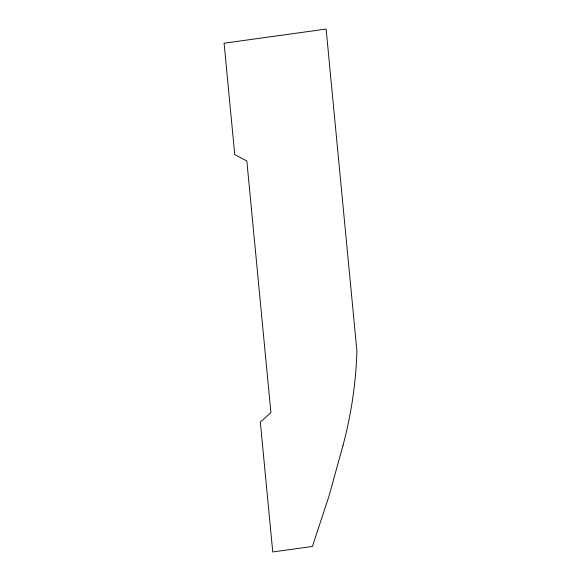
<?xml version="1.0" encoding="UTF-8"?>
<svg xmlns="http://www.w3.org/2000/svg" width="581" height="581" viewBox="0 0 581 581"><rect width="100%" height="100%" fill="white"/><g stroke="black" fill="none" stroke-linecap="round" stroke-linejoin="round"><path stroke-width="0.87" d="M342.979 445.547L328.999 496.08L312.425 546.445L272.75 551.95L260.332 422.126L270.913 412.604L246.845 160.995L234.746 154.619L224.092 43.212L326.115 29.05L356.908 350.989A788.722 548.885 -10.2 0 1 342.979 445.547"/></g></svg>
